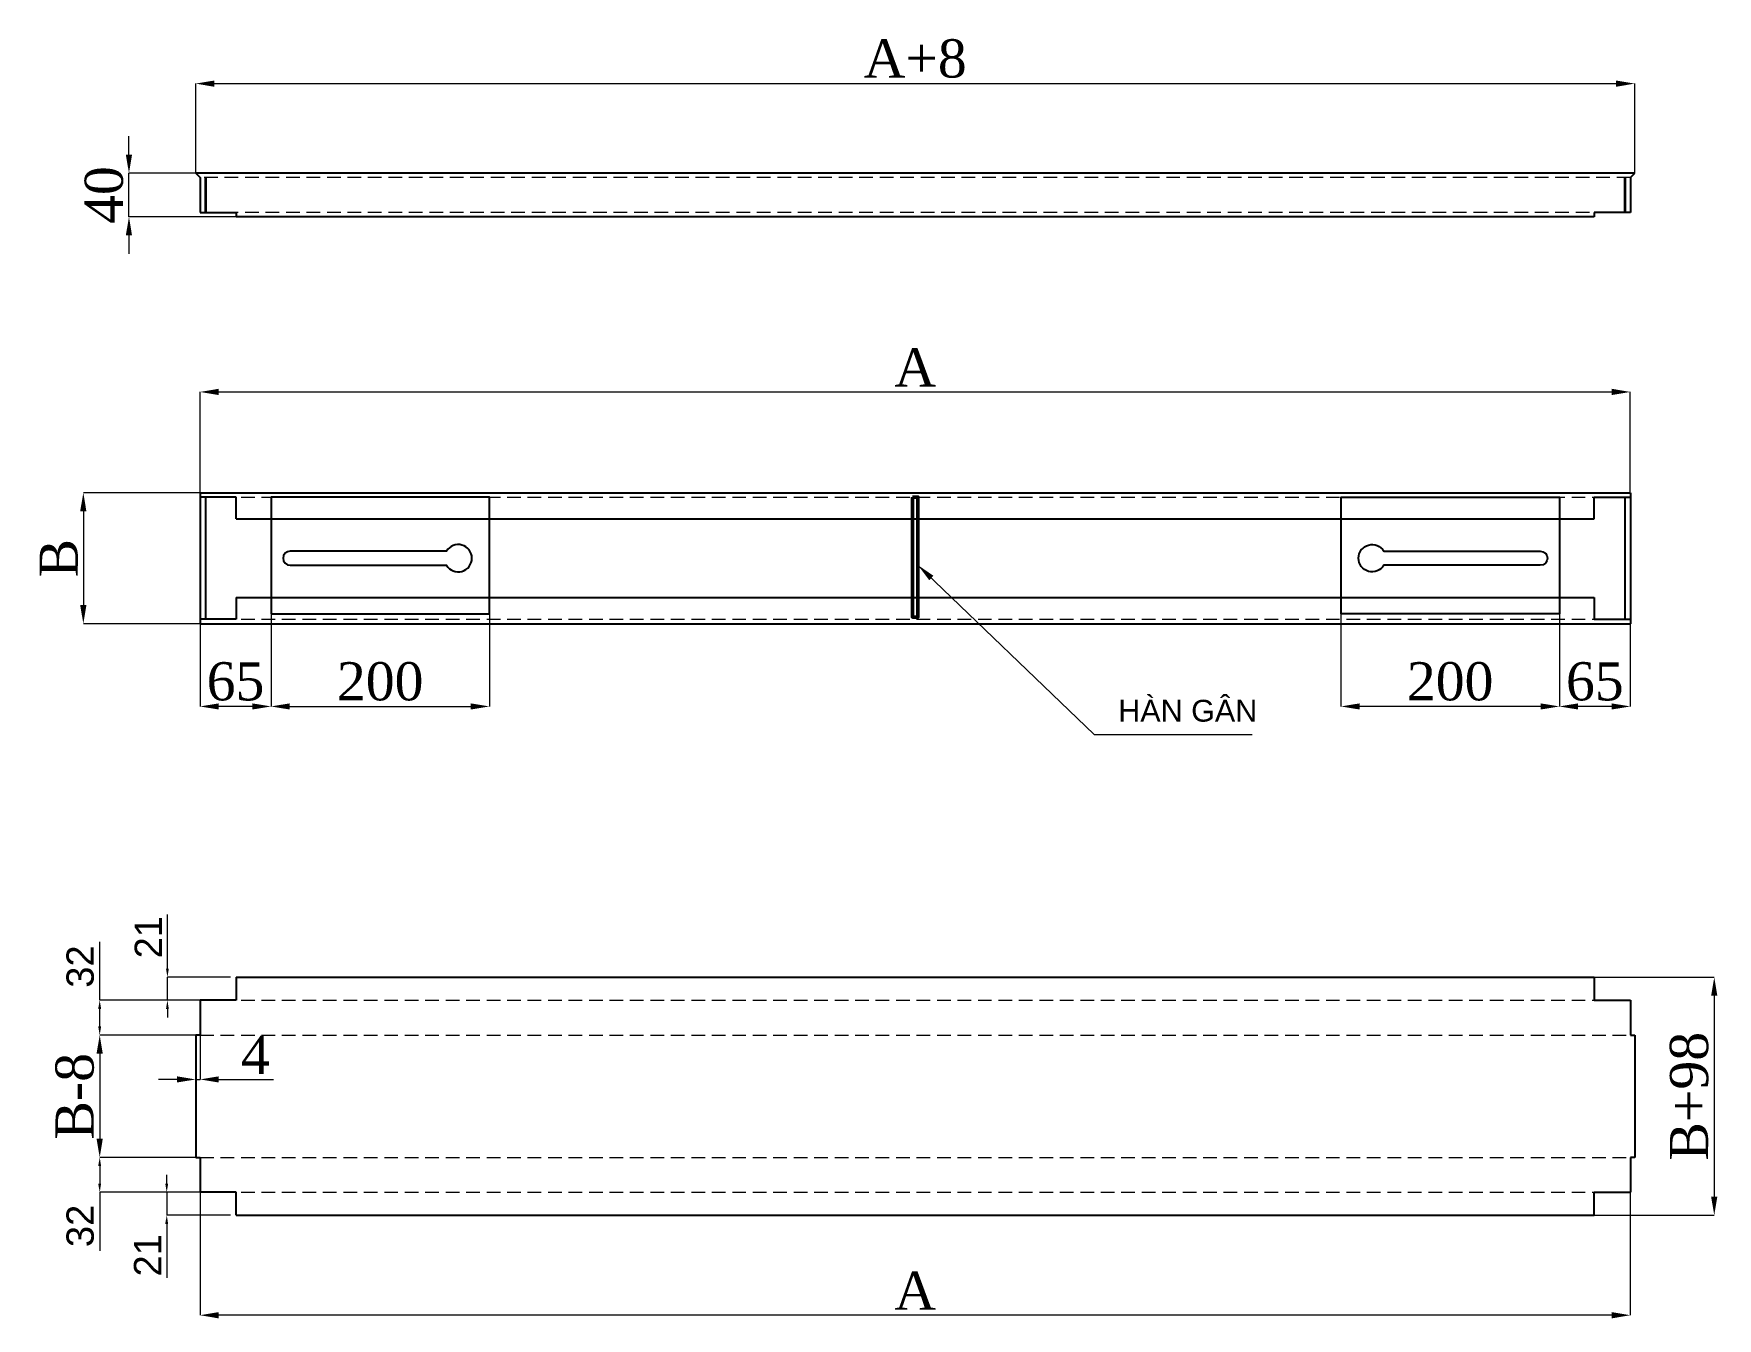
# Model space of a CAD drawing. Header units: millimetres. Extents: x 1101 to 2643, y 881 to 2058.
import ezdxf

# ---------------------------------------------------------------- set-up
doc = ezdxf.new("R2010")
doc.units = ezdxf.units.MM
doc.linetypes.add('HIDDEN2', pattern=[0.1875, 0.125, -0.0625])
for name, color, linetype, lineweight in [('11', 120, 'Continuous', 35), ('Dchan', 220, 'HIDDEN2', 5), ('dim', 4, 'Continuous', 9), ('Dkhuat mo', 3, 'HIDDEN2', 18)]:
    doc.layers.add(name, color=color, linetype=linetype, lineweight=lineweight)
doc.layers.add('PDF_0', color=7, linetype='Continuous')
doc.styles.add('35', font='times.ttf', dxfattribs={"height": 35})
doc.styles.get("Standard").update_dxf_attribs({"font": 'arial.ttf'})
doc.dimstyles.new('1-10', dxfattribs={"dimscale": 10, "dimtxt": 2.5, "dimasz": 0.8, "dimexe": 0, "dimexo": 0.5, "dimgap": 0.5, "dimtad": 1, "dimdec": 0, "dimdsep": 46, "dimtxsty": 'Standard', "dimcen": 0, "dimclrd": 4, "dimclre": 4, "dimclrt": 7, "dimadec": 0, "dimazin": 0, "dimtp": 0.5, "dimtm": 0.5, "dimtfac": 1, "dimtdec": 0, "dimtmove": 0, "dimatfit": 3, "dimfxl": 1, "dimtolj": 1, "dimtzin": 0, "dimlwd": 9, "dimlwe": 9, "dimarcsym": 0})
doc.dimstyles.new('35 1_14', dxfattribs={"dimtxt": 35, "dimasz": 17, "dimexe": 0, "dimexo": 0, "dimgap": 5, "dimtad": 1, "dimtoh": 1, "dimdec": 1, "dimdsep": 46, "dimtxsty": '35', "dimcen": 0, "dimclrd": 256, "dimclre": 256, "dimclrt": 7, "dimadec": 0, "dimazin": 0, "dimtfac": 1, "dimtdec": 1, "dimtmove": 0, "dimatfit": 3, "dimfxl": 1, "dimtolj": 1, "dimtzin": 0, "dimlwd": -1, "dimlwe": -1, "dimarcsym": 0})

# ---------------------------------------------------------------- blocks, each defined once
blk = doc.blocks.new('*D20')
at = {"layer": 'Defpoints', "color": 0, "transparency": 16777216}
for p in [(1161.5, 1172.5), (1253.4, 1172.5), (1253.4, 1140.5)]:
    blk.add_point(p, dxfattribs=at)
at = {"layer": 'dim', "color": 4, "lineweight": 9, "transparency": 16777216}
for p, q in [((1161.5, 1172.5), (1161.5, 1226)), ((1248.4, 1172.5), (1161.5, 1172.5)), ((1161.5, 1148.5), (1161.5, 1164.5)), ((1248.4, 1140.5), (1161.5, 1140.5))]:
    blk.add_line(p, q, dxfattribs=at)
at = {"layer": 'dim', "color": 4, "transparency": 16777216}
for points in [[(1160.1, 1164.5), (1162.8, 1164.5), (1161.5, 1172.5)], [(1160.1, 1148.5), (1162.8, 1148.5), (1161.5, 1140.5)]]:
    blk.add_solid(points, dxfattribs=at)
at = {"layer": 'dim', "color": 7, "transparency": 16777216, "insert": (1143.7, 1203.3), "char_height": 25, "attachment_point": 5, "rotation": 90}
blk.add_mtext('\\A1;32', dxfattribs=at)
blk = doc.blocks.new('*D21')
at = {"layer": 'Defpoints', "color": 0, "transparency": 16777216}
for p in [(1253.4, 1140.5), (1161.5, 1028.5), (1253.4, 1028.5, 0)]:
    blk.add_point(p, dxfattribs=at)
at = {"layer": 'dim', "color": 1, "transparency": 16777216}
for p, q in [((1253.4, 1140.5), (1161.5, 1140.5)), ((1161.5, 1123.5), (1161.5, 1045.5)), ((1253.4, 1028.5), (1161.5, 1028.5))]:
    blk.add_line(p, q, dxfattribs=at)
for points in [[(1158.6, 1123.5), (1164.3, 1123.5), (1161.5, 1140.5)], [(1158.6, 1045.5), (1164.3, 1045.5), (1161.5, 1028.5)]]:
    blk.add_solid(points, dxfattribs=at)
at = {"layer": 'dim', "color": 1, "lineweight": 50, "transparency": 16777216, "insert": (1138.7, 1084.5), "char_height": 35, "attachment_point": 5, "rotation": 90, "style": '35'}
blk.add_mtext('\\A1;B-8', dxfattribs=at)
blk = doc.blocks.new('*D22')
at = {"layer": 'Defpoints', "color": 0, "transparency": 16777216}
for p in [(1253.4, 1028.5, 0), (1161.5, 996.5), (1253.4, 996.5, 0)]:
    blk.add_point(p, dxfattribs=at)
at = {"layer": 'dim', "color": 4, "lineweight": 9, "transparency": 16777216}
for p, q in [((1248.4, 1028.5), (1161.5, 1028.5)), ((1161.5, 1020.5), (1161.5, 1004.5)), ((1248.4, 996.5), (1161.5, 996.5)), ((1161.5, 996.5), (1161.5, 943))]:
    blk.add_line(p, q, dxfattribs=at)
at = {"layer": 'dim', "color": 4, "transparency": 16777216}
for points in [[(1160.1, 1020.5), (1162.8, 1020.5), (1161.5, 1028.5)], [(1160.1, 1004.5), (1162.8, 1004.5), (1161.5, 996.5)]]:
    blk.add_solid(points, dxfattribs=at)
at = {"layer": 'dim', "color": 7, "transparency": 16777216, "insert": (1143.7, 965.7), "char_height": 25, "attachment_point": 5, "rotation": 90}
blk.add_mtext('\\A1;32', dxfattribs=at)
blk = doc.blocks.new('*D17')
at = {"layer": 'Defpoints', "color": 0, "transparency": 16777216}
for p in [(2530.4, 1193.5), (2530.4, 975.5, 0), (2640.3, 975.5)]:
    blk.add_point(p, dxfattribs=at)
at = {"layer": 'dim', "color": 1, "transparency": 16777216}
for p, q in [((2530.4, 1193.5), (2640.3, 1193.5)), ((2640.3, 1176.5), (2640.3, 992.5)), ((2530.4, 975.5), (2640.3, 975.5))]:
    blk.add_line(p, q, dxfattribs=at)
for points in [[(2637.4, 1176.5), (2643.1, 1176.5), (2640.3, 1193.5)], [(2637.4, 992.5), (2643.1, 992.5), (2640.3, 975.5)]]:
    blk.add_solid(points, dxfattribs=at)
at = {"layer": 'dim', "color": 1, "lineweight": 50, "transparency": 16777216, "insert": (2617.4, 1084.5), "char_height": 35, "attachment_point": 5, "rotation": 90, "style": '35'}
blk.add_mtext('\\A1;B+98', dxfattribs=at)
blk = doc.blocks.new('*D18')
at = {"layer": 'Defpoints', "color": 0, "transparency": 16777216}
for p in [(1253.4, 996.5), (2563.4, 996.5, 1), (1253.4, 883.9)]:
    blk.add_point(p, dxfattribs=at)
at = {"layer": 'dim', "color": 1, "transparency": 16777216}
for p, q in [((1253.4, 996.5), (1253.4, 883.9)), ((2563.4, 996.5), (2563.4, 883.9)), ((2546.4, 883.9), (1270.4, 883.9))]:
    blk.add_line(p, q, dxfattribs=at)
for points in [[(1270.4, 886.7), (1270.4, 881), (1253.4, 883.9)], [(2546.4, 886.7), (2546.4, 881), (2563.4, 883.9)]]:
    blk.add_solid(points, dxfattribs=at)
at = {"layer": 'dim', "color": 1, "lineweight": 50, "transparency": 16777216, "insert": (1908.4, 906.4), "char_height": 35, "attachment_point": 5, "style": '35'}
blk.add_mtext('\\A1;A', dxfattribs=at)
blk = doc.blocks.new('*D23')
at = {"layer": 'Defpoints', "color": 0, "transparency": 16777216}
for p in [(1223.5, 1193.5), (1286.4, 1193.5), (1286.4, 1172.5)]:
    blk.add_point(p, dxfattribs=at)
at = {"layer": 'dim', "color": 4, "lineweight": 9, "transparency": 16777216}
for p, q in [((1223.5, 1201.5), (1223.5, 1250.9)), ((1281.4, 1193.5), (1223.5, 1193.5)), ((1223.5, 1172.5), (1223.5, 1193.5)), ((1281.4, 1172.5), (1223.5, 1172.5)), ((1223.5, 1164.5), (1223.5, 1156.5))]:
    blk.add_line(p, q, dxfattribs=at)
at = {"layer": 'dim', "color": 4, "transparency": 16777216}
for points in [[(1222.2, 1201.5), (1224.8, 1201.5), (1223.5, 1193.5)], [(1222.2, 1164.5), (1224.8, 1164.5), (1223.5, 1172.5)]]:
    blk.add_solid(points, dxfattribs=at)
at = {"layer": 'dim', "color": 7, "transparency": 16777216, "insert": (1206, 1230.2), "char_height": 25, "attachment_point": 5, "rotation": 90}
blk.add_mtext('\\A1;21', dxfattribs=at)
blk = doc.blocks.new('*D24')
at = {"layer": 'Defpoints', "color": 0, "transparency": 16777216}
for p in [(1286.4, 996.5, 0), (1222.9, 975.5), (1286.4, 975.5, 0)]:
    blk.add_point(p, dxfattribs=at)
at = {"layer": 'dim', "color": 4, "lineweight": 9, "transparency": 16777216}
for p, q in [((1222.9, 1004.5), (1222.9, 1012.5)), ((1281.4, 996.5), (1222.9, 996.5)), ((1222.9, 996.5), (1222.9, 975.5)), ((1281.4, 975.5), (1222.9, 975.5)), ((1222.9, 967.5), (1222.9, 918.1))]:
    blk.add_line(p, q, dxfattribs=at)
at = {"layer": 'dim', "color": 4, "transparency": 16777216}
for points in [[(1221.5, 1004.5), (1224.2, 1004.5), (1222.9, 996.5)], [(1221.5, 967.5), (1224.2, 967.5), (1222.9, 975.5)]]:
    blk.add_solid(points, dxfattribs=at)
at = {"layer": 'dim', "color": 7, "transparency": 16777216, "insert": (1205.3, 938.8), "char_height": 25, "attachment_point": 5, "rotation": 90}
blk.add_mtext('\\A1;21', dxfattribs=at)
blk = doc.blocks.new('*D25')
at = {"layer": 'Defpoints', "color": 0, "transparency": 16777216}
for p in [(1249.4, 1140.5), (1253.4, 1140.5), (1253.4, 1099.9)]:
    blk.add_point(p, dxfattribs=at)
at = {"layer": 'dim', "transparency": 16777216}
for p, q in [((1249.4, 1140.5), (1249.4, 1099.9)), ((1253.4, 1140.5), (1253.4, 1099.9)), ((1232.4, 1099.9), (1215.4, 1099.9)), ((1249.4, 1099.9), (1253.4, 1099.9)), ((1270.4, 1099.9), (1320.7, 1099.9))]:
    blk.add_line(p, q, dxfattribs=at)
for points in [[(1232.4, 1102.7), (1232.4, 1097.1), (1249.4, 1099.9)], [(1270.4, 1102.7), (1270.4, 1097.1), (1253.4, 1099.9)]]:
    blk.add_solid(points, dxfattribs=at)
at = {"layer": 'dim', "color": 7, "lineweight": 50, "transparency": 16777216, "insert": (1304.1, 1122.4), "char_height": 35, "attachment_point": 5, "style": '35'}
blk.add_mtext('\\A1;4', dxfattribs=at)
blk = doc.blocks.new('*D19')
at = {"layer": 'Defpoints', "color": 0, "transparency": 16777216}
for p in [(1253.4, 1637.4), (1146.5, 1517.4), (1253.4, 1517.4)]:
    blk.add_point(p, dxfattribs=at)
at = {"layer": 'dim', "color": 1, "transparency": 16777216}
for p, q in [((1253.4, 1637.4), (1146.5, 1637.4)), ((1146.5, 1620.4), (1146.5, 1534.4)), ((1253.4, 1517.4), (1146.5, 1517.4))]:
    blk.add_line(p, q, dxfattribs=at)
for points in [[(1143.6, 1620.4), (1149.3, 1620.4), (1146.5, 1637.4)], [(1143.6, 1534.4), (1149.3, 1534.4), (1146.5, 1517.4)]]:
    blk.add_solid(points, dxfattribs=at)
at = {"layer": 'dim', "color": 1, "lineweight": 50, "transparency": 16777216, "insert": (1124, 1577.4), "char_height": 35, "attachment_point": 5, "rotation": 90, "style": '35'}
blk.add_mtext('\\A1;B', dxfattribs=at)
blk = doc.blocks.new('*D28')
at = {"layer": 'Defpoints', "color": 0, "transparency": 16777216}
for p in [(2563.4, 1729.7), (1253.4, 1637.4, -36), (2563.4, 1637.4, -39)]:
    blk.add_point(p, dxfattribs=at)
at = {"layer": 'dim', "color": 1, "transparency": 16777216}
for p, q in [((1253.4, 1637.4), (1253.4, 1729.7)), ((1270.4, 1729.7), (2546.4, 1729.7)), ((2563.4, 1637.4), (2563.4, 1729.7))]:
    blk.add_line(p, q, dxfattribs=at)
for points in [[(1270.4, 1732.6), (1270.4, 1726.9), (1253.4, 1729.7)], [(2546.4, 1732.6), (2546.4, 1726.9), (2563.4, 1729.7)]]:
    blk.add_solid(points, dxfattribs=at)
at = {"layer": 'dim', "color": 1, "lineweight": 50, "transparency": 16777216, "insert": (1908.4, 1752.2), "char_height": 35, "attachment_point": 5, "style": '35'}
blk.add_mtext('\\A1;A', dxfattribs=at)
blk = doc.blocks.new('*D29')
at = {"layer": 'Defpoints', "color": 0, "transparency": 16777216}
for p in [(1318.4, 1526.4), (1518.4, 1526.4), (1518.4, 1441.6)]:
    blk.add_point(p, dxfattribs=at)
at = {"layer": 'dim', "transparency": 16777216}
for p, q in [((1318.4, 1526.4), (1318.4, 1441.6)), ((1518.4, 1526.4), (1518.4, 1441.6)), ((1335.4, 1441.6), (1501.4, 1441.6))]:
    blk.add_line(p, q, dxfattribs=at)
for points in [[(1335.4, 1444.4), (1335.4, 1438.8), (1318.4, 1441.6)], [(1501.4, 1444.4), (1501.4, 1438.8), (1518.4, 1441.6)]]:
    blk.add_solid(points, dxfattribs=at)
at = {"layer": 'dim', "color": 7, "lineweight": 50, "transparency": 16777216, "insert": (1418.4, 1464.4), "char_height": 35, "attachment_point": 5, "style": '35'}
blk.add_mtext('\\A1;200', dxfattribs=at)
blk = doc.blocks.new('*D30')
at = {"layer": 'Defpoints', "color": 0, "transparency": 16777216}
for p in [(1253.4, 1517.4, -37), (1318.4, 1517.4), (1253.4, 1441.6)]:
    blk.add_point(p, dxfattribs=at)
at = {"layer": 'dim', "transparency": 16777216}
for p, q in [((1253.4, 1517.4), (1253.4, 1441.6)), ((1318.4, 1517.4), (1318.4, 1441.6)), ((1301.4, 1441.6), (1270.4, 1441.6))]:
    blk.add_line(p, q, dxfattribs=at)
for points in [[(1270.4, 1444.4), (1270.4, 1438.8), (1253.4, 1441.6)], [(1301.4, 1444.4), (1301.4, 1438.8), (1318.4, 1441.6)]]:
    blk.add_solid(points, dxfattribs=at)
at = {"layer": 'dim', "color": 7, "lineweight": 50, "transparency": 16777216, "insert": (1285.9, 1464.4), "char_height": 35, "attachment_point": 5, "style": '35'}
blk.add_mtext('\\A1;65', dxfattribs=at)
blk = doc.blocks.new('*D31')
at = {"layer": 'Defpoints', "color": 0, "transparency": 16777216}
for p in [(2298.4, 1526.4, -103.2), (2498.4, 1526.4), (2298.4, 1441.6)]:
    blk.add_point(p, dxfattribs=at)
at = {"layer": 'dim', "transparency": 16777216}
for p, q in [((2298.4, 1526.4), (2298.4, 1441.6)), ((2498.4, 1526.4), (2498.4, 1441.6)), ((2481.4, 1441.6), (2315.4, 1441.6))]:
    blk.add_line(p, q, dxfattribs=at)
for points in [[(2315.4, 1444.4), (2315.4, 1438.8), (2298.4, 1441.6)], [(2481.4, 1444.4), (2481.4, 1438.8), (2498.4, 1441.6)]]:
    blk.add_solid(points, dxfattribs=at)
at = {"layer": 'dim', "color": 7, "lineweight": 50, "transparency": 16777216, "insert": (2398.4, 1464.4), "char_height": 35, "attachment_point": 5, "style": '35'}
blk.add_mtext('\\A1;200', dxfattribs=at)
blk = doc.blocks.new('*D33')
at = {"layer": 'Defpoints', "color": 0, "transparency": 16777216}
for p in [(2567.4, 2012.2), (1249.4, 1930.1, -0.9), (2567.4, 1930.1, -1.9)]:
    blk.add_point(p, dxfattribs=at)
at = {"layer": 'dim', "color": 1, "transparency": 16777216}
for p, q in [((1249.4, 1930.1), (1249.4, 2012.2)), ((1266.4, 2012.2), (2550.4, 2012.2)), ((2567.4, 1930.1), (2567.4, 2012.2))]:
    blk.add_line(p, q, dxfattribs=at)
for points in [[(1266.4, 2015), (1266.4, 2009.3), (1249.4, 2012.2)], [(2550.4, 2015), (2550.4, 2009.3), (2567.4, 2012.2)]]:
    blk.add_solid(points, dxfattribs=at)
at = {"layer": 'dim', "color": 1, "lineweight": 50, "transparency": 16777216, "insert": (1908.4, 2035), "char_height": 35, "attachment_point": 5, "style": '35'}
blk.add_mtext('\\A1;A+8', dxfattribs=at)
blk = doc.blocks.new('*D34')
at = {"layer": 'Defpoints', "color": 0, "transparency": 16777216}
for p in [(2498.4, 1517.4, 138.3), (2563.4, 1517.4, -2.9), (2498.4, 1441.6)]:
    blk.add_point(p, dxfattribs=at)
at = {"layer": 'dim', "transparency": 16777216}
for p, q in [((2498.4, 1517.4), (2498.4, 1441.6)), ((2563.4, 1517.4), (2563.4, 1441.6)), ((2546.4, 1441.6), (2515.4, 1441.6))]:
    blk.add_line(p, q, dxfattribs=at)
for points in [[(2515.4, 1444.4), (2515.4, 1438.8), (2498.4, 1441.6)], [(2546.4, 1444.4), (2546.4, 1438.8), (2563.4, 1441.6)]]:
    blk.add_solid(points, dxfattribs=at)
at = {"layer": 'dim', "color": 7, "lineweight": 50, "transparency": 16777216, "insert": (2530.9, 1464.4), "char_height": 35, "attachment_point": 5, "style": '35'}
blk.add_mtext('\\A1;65', dxfattribs=at)
blk = doc.blocks.new('1')
at = {"elevation": 35.1}
blk.add_lwpolyline([(1318.4, 1526.4), (1518.4, 1526.4), (1518.4, 1633.4), (1318.4, 1633.4)], close=True, dxfattribs=at)
blk.add_lwpolyline([(1335.9, 1583.9, 1), (1335.9, 1570.9), (1479.2, 1570.9, 3.565704), (1479.2, 1583.9)], format="xyb", close=True, dxfattribs=at)
blk = doc.blocks.new('*D36')
at = {"layer": 'Defpoints', "color": 0, "transparency": 16777216}
for p in [(1188.3, 1930.1), (1286.4, 1930.1, -0.9), (1286.4, 1890.1, -0.9)]:
    blk.add_point(p, dxfattribs=at)
at = {"layer": 'dim', "transparency": 16777216}
for p, q in [((1188.3, 1947.1), (1188.3, 1964.1)), ((1286.4, 1930.1), (1188.3, 1930.1)), ((1188.3, 1890.1), (1188.3, 1930.1)), ((1286.4, 1890.1), (1188.3, 1890.1)), ((1188.3, 1873.1), (1188.3, 1856.1))]:
    blk.add_line(p, q, dxfattribs=at)
for points in [[(1185.4, 1947.1), (1191.1, 1947.1), (1188.3, 1930.1)], [(1185.4, 1873.1), (1191.1, 1873.1), (1188.3, 1890.1)]]:
    blk.add_solid(points, dxfattribs=at)
at = {"layer": 'dim', "color": 7, "lineweight": 50, "transparency": 16777216, "insert": (1165.5, 1910.1), "char_height": 35, "attachment_point": 5, "rotation": 90, "style": '35'}
blk.add_mtext('\\A1;40', dxfattribs=at)

msp = doc.modelspace()

# ---------------------------------------------------------------- linework, layer by layer
for p, q in [((2567.44, 1930.07, -2.92), (1249.44, 1930.07, -1.92)), ((1249.44, 1930.07, -1.92), (1253.44, 1926.07, -1.92)), ((2563.44, 1926.07, -2.92), (2567.44, 1930.07, -2.92)), ((1253.44, 1926.07, -1.92), (1253.44, 1894.07, -1.92)), ((2563.44, 1926.07, -2.92), (2563.44, 1894.07, -2.92)), ((1253.44, 1894.07, -1.92), (1286.44, 1894.07, -1.92)), ((1286.44, 1894.07, -1.92), (1286.44, 1890.07, -1.92)), ((2530.44, 1890.07, -2.92), (1286.44, 1890.07, -1.92)), ((2563.44, 1894.07, -2.92), (2530.44, 1894.07, -2.92)), ((2530.44, 1894.07, -2.92), (2530.44, 1890.07, -2.92)), ((1253.44, 1637.42, -1.92), (2563.44, 1637.42, -3.92)), ((1253.44, 1637.42, -1.92), (1253.44, 1517.42, -1.92)), ((2563.44, 1637.42, -3.92), (2563.44, 1517.42, -3.92)), ((1286.44, 1633.42, -1.92), (1253.44, 1633.42, -1.92)), ((1258.44, 1633.42, -1.92), (1258.44, 1521.42, -1.92)), ((1286.44, 1613.42, -1.92), (1286.44, 1633.42, -1.92)), ((2530.44, 1633.42, -3.92), (2563.44, 1633.42, -3.92)), ((2530.44, 1613.42, -3.92), (2530.44, 1633.42, -3.92)), ((2558.44, 1633.42, -3.92), (2558.44, 1521.42, -3.92)), ((1286.44, 1613.42, -1.92), (2530.44, 1613.42, -3.92)), ((1286.44, 1541.42, -1.92), (2530.44, 1541.42, -3.92)), ((1286.44, 1541.42, -1.92), (1286.44, 1521.42, -1.92)), ((2530.44, 1541.42, -3.92), (2530.44, 1521.42, -3.92)), ((1286.44, 1521.42, -1.92), (1253.44, 1521.42, -1.92)), ((1253.44, 1517.42, -1.92), (2563.44, 1517.42, -3.92)), ((2530.44, 1521.42, -3.92), (2563.44, 1521.42, -3.92)), ((1286.44, 1193.49, -0.92), (2530.43, 1193.49, 0.08)), ((1286.44, 1193.49, -0.92), (1286.44, 1172.49, -0.92)), ((2530.43, 1193.49, 0.08), (2530.43, 1172.49, 0.08)), ((1253.44, 1172.49, -0.92), (1253.44, 1140.49, -0.92)), ((1286.44, 1172.49, -0.92), (1253.44, 1172.49, -0.92)), ((2530.43, 1172.49, 0.08), (2563.43, 1172.49, 0.08)), ((2563.43, 1172.49, 0.08), (2563.43, 1140.49, 0.08)), ((1253.44, 1140.49, -0.92), (1249.44, 1140.49, -0.92)), ((1249.44, 1140.49, -0.92), (1249.44, 1028.49, -0.92)), ((2563.43, 1140.49, 0.08), (2567.43, 1140.49, 0.08)), ((2567.43, 1140.49, 0.08), (2567.44, 1028.49, 0.08)), ((1249.44, 1028.49, -0.92), (1253.44, 1028.49, -0.92)), ((1253.44, 1028.49, -0.92), (1253.44, 996.49, -0.92)), ((2563.44, 1028.49, 0.08), (2563.44, 996.49, 0.08)), ((2567.44, 1028.49, 0.08), (2563.44, 1028.49, 0.08)), ((1286.44, 996.49, -0.92), (1253.44, 996.49, -0.92)), ((1286.44, 975.49, -0.92), (1286.44, 996.49, -0.92)), ((2530.44, 975.49, 0.08), (2530.44, 996.49, 0.08)), ((2530.44, 996.49, 0.08), (2563.44, 996.49, 0.08)), ((1286.44, 975.49, -0.92), (2530.44, 975.49, 0.08))]:
    msp.add_line(p, q)
at = {"layer": '11'}
for p, q in [((1258.44, 1926.07, -1.92), (1258.44, 1894.07, -1.92)), ((2558.44, 1926.07, -2.92), (2558.44, 1894.07, -2.92))]:
    msp.add_line(p, q, dxfattribs=at)
at = {"layer": 'Dchan', "ltscale": 100}
for p, q in [((1253.44, 1172.49, -0.92), (2563.43, 1172.49, 0.08)), ((1253.44, 1140.49, -0.92), (2563.43, 1140.49, 0.08)), ((1253.44, 1028.49, -0.92), (2563.44, 1028.49, 0.08)), ((1253.44, 996.49, -0.92), (2563.44, 996.49, 0.08))]:
    msp.add_line(p, q, dxfattribs=at)
at = {"layer": 'Dkhuat mo', "ltscale": 100}
for p, q in [((2563.44, 1926.07, -2.92), (1253.44, 1926.07, -1.92)), ((2563.44, 1894.07, -2.92), (1253.44, 1894.07, -1.92)), ((1253.44, 1633.42, -1.92), (2563.44, 1633.42, -3.92)), ((1253.44, 1521.42, -1.92), (2563.44, 1521.42, -3.92))]:
    msp.add_line(p, q, dxfattribs=at)
at = {"layer": 'PDF_0', "lineweight": 50, "elevation": -1.92}
msp.add_lwpolyline([(1905.94, 1633.42), (1910.94, 1633.42), (1910.94, 1523.42), (1905.94, 1523.42)], close=True, dxfattribs=at)

# ---------------------------------------------------------------- block references
msp.add_blockref('1', (0, 0))
at = {"xscale": -1}
msp.add_blockref('1', (3816.87, 0), dxfattribs=at)

# ---------------------------------------------------------------- texts
at = {"layer": 'dim', "lineweight": 50, "insert": (2094.43, 1447.67, -1.92), "char_height": 20, "attachment_point": 1}
msp.add_mtext('HÀN GÂN', dxfattribs=at)

# ---------------------------------------------------------------- dimensions: what is measured, and where the dimension line sits
at = {"layer": 'dim', "lineweight": 50}
for base, p1, p2, text, picture, middle in [((2567.44, 2012.18, -1), (1249.44, 1930.07, -1.92), (2567.44, 1930.07, -2.92), 'A+8', '*D33', (1908.44, 2034.98, -1)), ((2563.44, 1729.73, 35.08), (1253.44, 1637.42, -0.92), (2563.44, 1637.42, -3.92), 'A', '*D28', (1908.44, 1752.23, 35.08)), ((1253.44, 883.87, -0.92), (2563.44, 996.49, 0.08), (1253.44, 996.49, -0.92), 'A', '*D18', (1908.44, 906.37, -0.92))]:
    dim = msp.add_linear_dim(base=base, p1=p1, p2=p2, text=text, dimstyle='35 1_14', override={"dimclrd": 1, "dimclre": 1, "dimclrt": 1}, dxfattribs=at)
    dim.commit()
    dim.dimension.update_dxf_attribs({"geometry": picture, "text_midpoint": middle})
dim = msp.add_linear_dim(base=(1188.25, 1930.07), p1=(1286.44, 1890.07, -0.92), p2=(1286.43, 1930.07, -0.95), angle=90, dimstyle='35 1_14', dxfattribs=at)
dim.commit()
dim.dimension.update_dxf_attribs({"geometry": '*D36', "text_midpoint": (1188.25, 1910.07), "dimtype": 160})
dim = msp.add_linear_dim(base=(1146.47, 1517.42, -0.92), p1=(1253.44, 1637.42, -0.92), p2=(1253.44, 1517.42, -0.92), angle=90, text='B', dimstyle='35 1_14', override={"dimclrd": 1, "dimclre": 1, "dimclrt": 1}, dxfattribs=at)
dim.commit()
dim.dimension.update_dxf_attribs({"geometry": '*D19', "text_midpoint": (1146.47, 1577.42, -0.92), "dimtype": 160})
for base, p1, p2, picture, middle in [((1253.44, 1441.59, 35.08), (1318.44, 1517.42, 35.08), (1253.44, 1517.42, -1.92), '*D30', (1285.94, 1464.4, 35.08)), ((1518.44, 1441.59, 35.08), (1318.44, 1526.42, 35.08), (1518.44, 1526.42, 35.08), '*D29', (1418.44, 1464.4, 35.08)), ((2498.44, 1441.59), (2563.44, 1517.42, -2.92), (2498.44, 1517.42, 138.26), '*D34', (2530.94, 1464.4)), ((1253.44, 1099.91, -0.92), (1249.44, 1140.49, -0.92), (1253.44, 1140.49, -0.92), '*D25', (1304.06, 1122.41, -0.92))]:
    dim = msp.add_linear_dim(base=base, p1=p1, p2=p2, dimstyle='35 1_14', dxfattribs=at)
    dim.commit()
    dim.dimension.update_dxf_attribs({"geometry": picture, "text_midpoint": middle})
dim = msp.add_linear_dim(base=(2298.44, 1441.59, 138.26), p1=(2498.44, 1526.42, 138.26), p2=(2298.44, 1526.42, 35.08), angle=180, dimstyle='35 1_14', dxfattribs=at)
dim.commit()
dim.dimension.update_dxf_attribs({"geometry": '*D31', "text_midpoint": (2398.44, 1464.4, 138.26)})
at = {"layer": 'dim'}
for base, p1, p2, picture, middle in [((1223.51, 1193.49, -0.92), (1286.44, 1172.49, -0.92), (1286.44, 1193.49, -0.92), '*D23', (1205.96, 1230.2, -0.92)), ((1222.87, 975.49, -0.92), (1286.44, 996.49, -0.92), (1286.44, 975.49, -0.92), '*D24', (1205.32, 938.78, -0.92))]:
    dim = msp.add_linear_dim(base=base, p1=p1, p2=p2, angle=90, dimstyle='1-10', override={"dimfxl": 0.5}, dxfattribs=at)
    dim.commit()
    dim.dimension.update_dxf_attribs({"geometry": picture, "text_midpoint": middle})
dim = msp.add_linear_dim(base=(1161.46, 1172.49, -0.92), p1=(1253.44, 1140.49, -0.92), p2=(1253.44, 1172.49, -0.92), angle=90, dimstyle='1-10', dxfattribs=at)
dim.commit()
dim.dimension.update_dxf_attribs({"geometry": '*D20', "text_midpoint": (1143.69, 1203.26, -0.92)})
at = {"layer": 'dim', "lineweight": 50}
for base, p1, p2, text, picture, middle in [((2640.26, 975.49, 0.08), (2530.43, 1193.49, 0.08), (2530.44, 975.49, 0.08), 'B+98', '*D17', (2617.41, 1084.49, 0.08)), ((1161.46, 1028.49, -0.92), (1253.44, 1140.49, -0.92), (1253.44, 1028.49, -0.92), 'B-8', '*D21', (1138.66, 1084.49, -0.92))]:
    dim = msp.add_linear_dim(base=base, p1=p1, p2=p2, angle=90, text=text, dimstyle='35 1_14', override={"dimclrd": 1, "dimclre": 1, "dimclrt": 1}, dxfattribs=at)
    dim.commit()
    dim.dimension.update_dxf_attribs({"geometry": picture, "text_midpoint": middle})
at = {"layer": 'dim'}
dim = msp.add_linear_dim(base=(1161.46, 996.49, -0.92), p1=(1253.44, 1028.49, -0.92), p2=(1253.44, 996.49, -0.92), angle=90, dimstyle='1-10', dxfattribs=at)
dim.commit()
dim.dimension.update_dxf_attribs({"geometry": '*D22', "text_midpoint": (1161.46, 965.72, -0.92), "dimtype": 160})

# ---------------------------------------------------------------- leaders
at = {"layer": 'dim', "lineweight": 50, "annotation_type": 0, "has_hookline": 1, "hookline_direction": 0, "text_width": 122.77}
msp.add_leader([(1910.94, 1571.05, -1.92), (2072.43, 1416.03, -1.92), (2089.43, 1416.03, -1.92)], dimstyle='35 1_14', dxfattribs=at)

doc.saveas('drawing.dxf')
